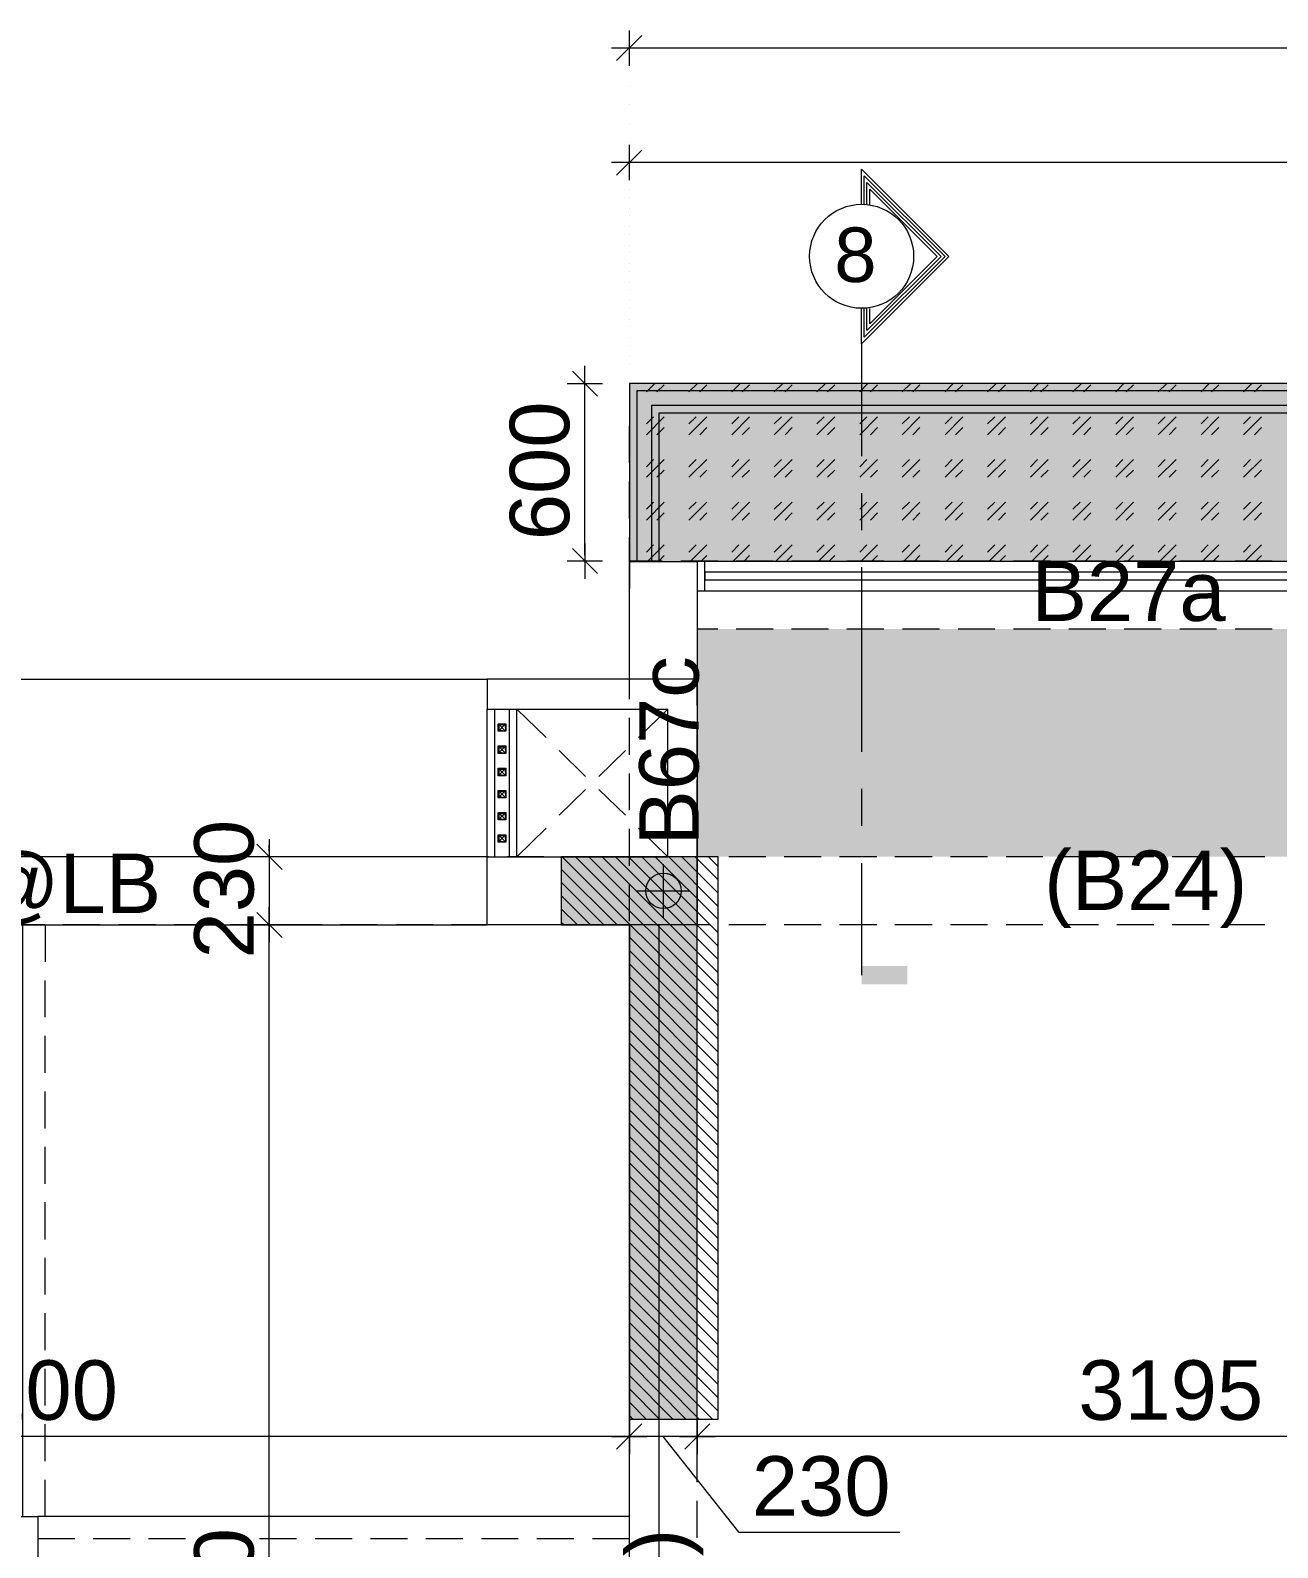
# Model space of a CAD drawing. Header units: millimetres. Extents: x -1303 to 98744, y -1303 to 90097.
# Drawn here: x 24709 to 28926, y 34957 to 40086 of the extents above; entities that cross this region are included whole.
import ezdxf

# ---------------------------------------------------------------- set-up
doc = ezdxf.new("R2010")
doc.units = ezdxf.units.MM
doc.layers.add('PDF_Geometry', color=7, linetype='Continuous')
doc.layers.add('PDF_Text', color=7, linetype='Continuous')
doc.layers.add('PDF_Solid Fills', color=192, linetype='Continuous', true_color=0xc2c0c0c0)
doc.styles.add('PDF ArialMT', font='arial.ttf')
doc.styles.get("Standard").update_dxf_attribs({"font": 'arial.ttf'})

msp = doc.modelspace()

# ---------------------------------------------------------------- hatches: boundary and pattern name
at = {"layer": 'PDF_Solid Fills', "true_color": 0x0000b2}
h = msp.add_hatch(color=254, dxfattribs=at)
h.paths.add_polyline_path([(75224.26012, 16872.72168), (74624.31541, 16872.72168), (74624.31541, 25187.75188), (75224.26012, 25187.75188)], flags=0)
h.paths.add_polyline_path([(74624.31541, 38292.73421), (74624.31541, 29377.68079), (75224.26012, 29377.68079), (75224.26012, 38892.67479), (59994.31175, 38892.67479), (59994.31175, 38292.73421)], flags=0)
h.paths.add_polyline_path([(26734.27358, 38892.67479), (26734.27358, 38292.73421), (55894.25843, 38292.73421), (55894.25843, 38892.67479)], flags=0)
at = {"layer": 'PDF_Solid Fills'}
msp.add_hatch(color=256, dxfattribs=at).paths.add_polyline_path([(26734.27358, 35392.73147), (26964.2984, 35392.73147), (26964.2984, 37292.74923), (26504.25084, 37292.74923), (26504.25084, 37062.72855), (26734.27358, 37062.72855)])

# ---------------------------------------------------------------- linework, layer by layer
at = {"layer": 'PDF_Geometry', "color": 222, "lineweight": 0, "true_color": 0xb8008a}
for points in [[(26776.58839, 40068.51832), (26691.11372, 39983.8887)], [(26734.27358, 39966.11564), (26734.27358, 40086.29137)], [(26793.51432, 40026.20351), (26674.18779, 40026.20351)], [(75204.2019, 40026.20351), (26753.73881, 40026.20351)], [(26734.27358, 39579.36073), (26734.27358, 39699.53232)], [(26776.58839, 39681.75928), (26691.11372, 39597.12965)], [(26793.51432, 39639.44447), (26674.18779, 39639.44447)], [(55873.94815, 39639.44447), (26753.73881, 39639.44447)], [(26625.94932, 38849.8517), (26541.31969, 38934.48133)], [(26583.63451, 38832.07865), (26583.63451, 38952.25438)], [(26523.54664, 38892.16652), (26643.7203, 38892.16652)], [(26583.63451, 38312.45358), (26583.63451, 38872.70335)], [(26541.31969, 38334.45811), (26625.94932, 38249.82848)], [(26583.63451, 38352.23115), (26583.63451, 38232.05543)], [(26643.7203, 38292.1433), (26523.54664, 38292.1433)]]:
    msp.add_lwpolyline(points, dxfattribs=at)
at = {"layer": 'PDF_Geometry', "lineweight": 0}
for points in [[(26734.27358, 40026.20351), (26734.27358, 40026.20351)], [(26734.27358, 39959.34693), (26734.27358, 39959.34693)], [(26734.27358, 39896.72183), (26734.27358, 39896.72183)], [(26734.27358, 39834.09261), (26734.27358, 39834.09261)], [(26734.27358, 39771.4675), (26734.27358, 39771.4675)], [(26734.27358, 39708.84241), (26734.27358, 39708.84241)], [(26734.27358, 39646.21732), (26734.27358, 39646.21732)], [(26734.27358, 39639.44447), (26734.27358, 39639.44447)], [(26734.27358, 39584.43521), (26734.27358, 39584.43521)], [(26734.27358, 39547.19899), (26734.27358, 39547.19899)], [(26734.27358, 39521.81011), (26734.27358, 39521.81011)], [(26734.27358, 39484.5739), (26734.27358, 39484.5739)], [(26734.27358, 39459.18501), (26734.27358, 39459.18501)], [(26734.27358, 39421.94881), (26734.27358, 39421.94881)], [(26734.27358, 39396.55992), (26734.27358, 39396.55992)], [(26734.27358, 39360.1667), (26734.27358, 39360.1667)], [(26734.27358, 39333.93482), (26734.27358, 39333.93482)], [(26734.27358, 39297.5416), (26734.27358, 39297.5416)], [(26734.27358, 39271.30559), (26734.27358, 39271.30559)], [(26734.27358, 39234.9165), (26734.27358, 39234.9165)], [(26734.27358, 39208.68049), (26734.27358, 39208.68049)], [(26734.27358, 39172.29141), (26734.27358, 39172.29141)], [(26734.27358, 39146.90252), (26734.27358, 39146.90252)], [(26734.27358, 39109.66631), (26734.27358, 39109.66631)], [(26734.27358, 39084.27742), (26734.27358, 39084.27742)], [(26734.27358, 39047.03708), (26734.27358, 39047.03708)], [(26734.27358, 39021.64819), (26734.27358, 39021.64819)], [(26734.27358, 38984.41198), (26734.27358, 38984.41198)], [(26734.27358, 38959.02309), (26734.27358, 38959.02309)], [(26583.63451, 38892.16652), (26583.63451, 38892.16652)], [(26658.95404, 38892.16652), (26658.95404, 38892.16652)], [(26845.13922, 38892.16652), (26734.27358, 38892.16652), (26734.27358, 38810.92125)], [(26734.27358, 38892.16652), (26734.27358, 38892.16652)], [(26734.27358, 38892.16652), (26734.27358, 38892.16652)], [(26734.27358, 38892.16652), (26734.27358, 38892.16652)], [(26791.82214, 38864.24039), (26819.75033, 38892.16652)], [(26827.36617, 38864.24039), (26851.91001, 38887.93504)], [(27033.01658, 38892.16652), (26907.76432, 38892.16652)], [(26935.69251, 38864.24039), (26964.46782, 38892.16652)], [(26972.08366, 38864.24039), (26995.78037, 38887.93504)], [(27080.41, 38864.24039), (27108.33819, 38892.16652)], [(27220.04888, 38892.16652), (27094.79662, 38892.16652)], [(27115.95403, 38864.24039), (27140.49579, 38887.93504)], [(27224.28036, 38864.24039), (27253.05361, 38892.16652)], [(27260.67152, 38864.24039), (27284.36615, 38887.93504)], [(27407.92624, 38892.16652), (27282.67397, 38892.16652)], [(27368.15073, 38864.24039), (27396.92397, 38892.16652)], [(27404.54188, 38864.24039), (27429.08364, 38887.93504)], [(27594.95854, 38892.16652), (27469.70628, 38892.16652)], [(27512.86614, 38864.24039), (27540.79433, 38892.16652)], [(27549.2573, 38864.24039), (27572.95401, 38887.93504)], [(27656.73651, 38864.24039), (27685.51182, 38892.16652)], [(27782.83589, 38892.16652), (27657.58363, 38892.16652)], [(27693.12766, 38864.24039), (27716.82437, 38887.93504)], [(27801.454, 38864.24039), (27829.38219, 38892.16652)], [(27836.99803, 38864.24039), (27861.54186, 38887.93504)], [(27969.86612, 38892.16652), (27845.46099, 38892.16652)], [(27945.32436, 38864.24039), (27974.09761, 38892.16652)], [(27981.71552, 38864.24039), (28005.41223, 38887.93504)], [(28157.74555, 38892.16652), (28032.49329, 38892.16652)], [(28090.04185, 38864.24039), (28117.96797, 38892.16652)], [(28125.58588, 38864.24039), (28150.12764, 38887.93504)], [(28344.77578, 38892.16652), (28220.37065, 38892.16652)], [(28233.91222, 38864.24039), (28262.68546, 38892.16652)], [(28270.3013, 38864.24039), (28293.99801, 38887.93504)], [(28378.62763, 38864.24039), (28406.55583, 38892.16652)], [(28532.65314, 38892.16652), (28407.40295, 38892.16652)], [(28414.17166, 38864.24039), (28438.7155, 38887.93504)], [(28522.498, 38864.24039), (28551.27332, 38892.16652)], [(28558.88915, 38864.24039), (28582.58586, 38887.93504)], [(28719.68544, 38892.16652), (28595.28031, 38892.16652)], [(28667.21549, 38864.24039), (28695.14368, 38892.16652)], [(28702.75952, 38864.24039), (28727.30128, 38887.93504)], [(28907.5628, 38892.16652), (28782.31054, 38892.16652)], [(28811.08585, 38864.24039), (28839.01405, 38892.16652)], [(28847.47701, 38864.24039), (28871.17164, 38887.93504)], [(26791.82214, 38719.52291), (26851.91001, 38779.61076)], [(26791.82214, 38755.91199), (26815.51885, 38779.61076)], [(26935.69251, 38719.52291), (26995.78037, 38779.61076)], [(26935.69251, 38755.91199), (26960.23634, 38779.61076)], [(27080.41, 38719.52291), (27140.49579, 38779.61076)], [(27080.41, 38755.91199), (27104.10671, 38779.61076)], [(27224.28036, 38719.52291), (27284.36615, 38779.61076)], [(27224.28036, 38755.91199), (27247.97707, 38779.61076)], [(27368.15073, 38719.52291), (27429.08364, 38779.61076)], [(27368.15073, 38755.91199), (27392.69249, 38779.61076)], [(27512.86614, 38719.52291), (27572.95401, 38779.61076)], [(27512.86614, 38755.91199), (27536.56285, 38779.61076)], [(27656.73651, 38719.52291), (27716.82437, 38779.61076)], [(27656.73651, 38755.91199), (27681.28034, 38779.61076)], [(27801.454, 38719.52291), (27861.54186, 38779.61076)], [(27801.454, 38755.91199), (27825.15071, 38779.61076)], [(27945.32436, 38719.52291), (28005.41223, 38779.61076)], [(27945.32436, 38755.91199), (27969.86612, 38779.61076)], [(28090.04185, 38719.52291), (28150.12764, 38779.61076)], [(28090.04185, 38755.91199), (28113.73649, 38779.61076)], [(28233.91222, 38719.52291), (28293.99801, 38779.61076)], [(28233.91222, 38755.91199), (28258.45398, 38779.61076)], [(28378.62763, 38719.52291), (28438.7155, 38779.61076)], [(28378.62763, 38755.91199), (28402.32434, 38779.61076)], [(28522.498, 38719.52291), (28582.58586, 38779.61076)], [(28522.498, 38755.91199), (28546.19471, 38779.61076)], [(28667.21549, 38719.52291), (28727.30128, 38779.61076)], [(28667.21549, 38755.91199), (28690.9122, 38779.61076)], [(28811.08585, 38719.52291), (28871.17164, 38779.61076)], [(28811.08585, 38755.91199), (28834.78256, 38779.61076)], [(26734.27358, 38623.88895), (26734.27358, 38748.29615)], [(26827.36617, 38719.52291), (26851.91001, 38744.06467)], [(26972.08366, 38719.52291), (26995.78037, 38744.06467)], [(27115.95403, 38719.52291), (27140.49579, 38744.06467)], [(27260.67152, 38719.52291), (27284.36615, 38744.06467)], [(27404.54188, 38719.52291), (27429.08364, 38744.06467)], [(27549.2573, 38719.52291), (27572.95401, 38744.06467)], [(27693.12766, 38719.52291), (27716.82437, 38744.06467)], [(27836.99803, 38719.52291), (27861.54186, 38744.06467)], [(27981.71552, 38719.52291), (28005.41223, 38744.06467)], [(28125.58588, 38719.52291), (28150.12764, 38744.06467)], [(28270.3013, 38719.52291), (28293.99801, 38744.06467)], [(28414.17166, 38719.52291), (28438.7155, 38744.06467)], [(28558.88915, 38719.52291), (28582.58586, 38744.06467)], [(28702.75952, 38719.52291), (28727.30128, 38744.06467)], [(28847.47701, 38719.52291), (28871.17164, 38744.06467)], [(26791.82214, 38575.65254), (26851.91001, 38635.7404)], [(26791.82214, 38611.19451), (26815.51885, 38635.7404)], [(26935.69251, 38575.65254), (26995.78037, 38635.7404)], [(26935.69251, 38611.19451), (26960.23634, 38635.7404)], [(27080.41, 38575.65254), (27140.49579, 38635.7404)], [(27080.41, 38611.19451), (27104.10671, 38635.7404)], [(27224.28036, 38575.65254), (27284.36615, 38635.7404)], [(27224.28036, 38611.19451), (27247.97707, 38635.7404)], [(27368.15073, 38575.65254), (27429.08364, 38635.7404)], [(27368.15073, 38611.19451), (27392.69249, 38635.7404)], [(27512.86614, 38575.65254), (27572.95401, 38635.7404)], [(27512.86614, 38611.19451), (27536.56285, 38635.7404)], [(27656.73651, 38575.65254), (27716.82437, 38635.7404)], [(27656.73651, 38611.19451), (27681.28034, 38635.7404)], [(27801.454, 38575.65254), (27861.54186, 38635.7404)], [(27801.454, 38611.19451), (27825.15071, 38635.7404)], [(27945.32436, 38575.65254), (28005.41223, 38635.7404)], [(27945.32436, 38611.19451), (27969.86612, 38635.7404)], [(28090.04185, 38575.65254), (28150.12764, 38635.7404)], [(28090.04185, 38611.19451), (28113.73649, 38635.7404)], [(28233.91222, 38575.65254), (28293.99801, 38635.7404)], [(28233.91222, 38611.19451), (28258.45398, 38635.7404)], [(28378.62763, 38575.65254), (28438.7155, 38635.7404)], [(28378.62763, 38611.19451), (28402.32434, 38635.7404)], [(28522.498, 38575.65254), (28582.58586, 38635.7404)], [(28522.498, 38611.19451), (28546.19471, 38635.7404)], [(28667.21549, 38575.65254), (28727.30128, 38635.7404)], [(28667.21549, 38611.19451), (28690.9122, 38635.7404)], [(28811.08585, 38575.65254), (28871.17164, 38635.7404)], [(28811.08585, 38611.19451), (28834.78256, 38635.7404)], [(26827.36617, 38575.65254), (26851.91001, 38599.34718)], [(26972.08366, 38575.65254), (26995.78037, 38599.34718)], [(27115.95403, 38575.65254), (27140.49579, 38599.34718)], [(27260.67152, 38575.65254), (27284.36615, 38599.34718)], [(27404.54188, 38575.65254), (27429.08364, 38599.34718)], [(27549.2573, 38575.65254), (27572.95401, 38599.34718)], [(27693.12766, 38575.65254), (27716.82437, 38599.34718)], [(27836.99803, 38575.65254), (27861.54186, 38599.34718)], [(27981.71552, 38575.65254), (28005.41223, 38599.34718)], [(28125.58588, 38575.65254), (28150.12764, 38599.34718)], [(28270.3013, 38575.65254), (28293.99801, 38599.34718)], [(28414.17166, 38575.65254), (28438.7155, 38599.34718)], [(28558.88915, 38575.65254), (28582.58586, 38599.34718)], [(28702.75952, 38575.65254), (28727.30128, 38599.34718)], [(28847.47701, 38575.65254), (28871.17164, 38599.34718)], [(26734.27358, 38436.01366), (26734.27358, 38561.26385)], [(26791.82214, 38430.93505), (26851.91001, 38491.02292)], [(26791.82214, 38467.32414), (26815.51885, 38491.02292)], [(26935.69251, 38430.93505), (26995.78037, 38491.02292)], [(26935.69251, 38467.32414), (26960.23634, 38491.02292)], [(27080.41, 38430.93505), (27140.49579, 38491.02292)], [(27080.41, 38467.32414), (27104.10671, 38491.02292)], [(27224.28036, 38430.93505), (27284.36615, 38491.02292)], [(27224.28036, 38467.32414), (27247.97707, 38491.02292)], [(27368.15073, 38430.93505), (27429.08364, 38491.02292)], [(27368.15073, 38467.32414), (27392.69249, 38491.02292)], [(27512.86614, 38430.93505), (27572.95401, 38491.02292)], [(27512.86614, 38467.32414), (27536.56285, 38491.02292)], [(27656.73651, 38430.93505), (27716.82437, 38491.02292)], [(27656.73651, 38467.32414), (27681.28034, 38491.02292)], [(27801.454, 38430.93505), (27861.54186, 38491.02292)], [(27801.454, 38467.32414), (27825.15071, 38491.02292)], [(27945.32436, 38430.93505), (28005.41223, 38491.02292)], [(27945.32436, 38467.32414), (27969.86612, 38491.02292)], [(28090.04185, 38430.93505), (28150.12764, 38491.02292)], [(28090.04185, 38467.32414), (28113.73649, 38491.02292)], [(28233.91222, 38430.93505), (28293.99801, 38491.02292)], [(28233.91222, 38467.32414), (28258.45398, 38491.02292)], [(28378.62763, 38430.93505), (28438.7155, 38491.02292)], [(28378.62763, 38467.32414), (28402.32434, 38491.02292)], [(28522.498, 38430.93505), (28582.58586, 38491.02292)], [(28522.498, 38467.32414), (28546.19471, 38491.02292)], [(28667.21549, 38430.93505), (28727.30128, 38491.02292)], [(28667.21549, 38467.32414), (28690.9122, 38491.02292)], [(28811.08585, 38430.93505), (28871.17164, 38491.02292)], [(28811.08585, 38467.32414), (28834.78256, 38491.02292)], [(26827.36617, 38430.93505), (26851.91001, 38455.47682)], [(26972.08366, 38430.93505), (26995.78037, 38455.47682)], [(27115.95403, 38430.93505), (27140.49579, 38455.47682)], [(27260.67152, 38430.93505), (27284.36615, 38455.47682)], [(27404.54188, 38430.93505), (27429.08364, 38455.47682)], [(27549.2573, 38430.93505), (27572.95401, 38455.47682)], [(27693.12766, 38430.93505), (27716.82437, 38455.47682)], [(27836.99803, 38430.93505), (27861.54186, 38455.47682)], [(27981.71552, 38430.93505), (28005.41223, 38455.47682)], [(28125.58588, 38430.93505), (28150.12764, 38455.47682)], [(28270.3013, 38430.93505), (28293.99801, 38455.47682)], [(28414.17166, 38430.93505), (28438.7155, 38455.47682)], [(28558.88915, 38430.93505), (28582.58586, 38455.47682)], [(28702.75952, 38430.93505), (28727.30128, 38455.47682)], [(28847.47701, 38430.93505), (28871.17164, 38455.47682)], [(26734.27358, 38292.1433), (26734.27358, 38373.38856)], [(26791.82214, 38322.61078), (26815.51885, 38347.15255)], [(26796.90075, 38292.1433), (26851.91001, 38347.15255)], [(26935.69251, 38322.61078), (26960.23634, 38347.15255)], [(26940.77111, 38292.1433), (26995.78037, 38347.15255)], [(27080.41, 38322.61078), (27104.10671, 38347.15255)], [(27085.48653, 38292.1433), (27140.49579, 38347.15255)], [(27224.28036, 38322.61078), (27247.97707, 38347.15255)], [(27229.3569, 38292.1433), (27284.36615, 38347.15255)], [(27368.15073, 38322.61078), (27392.69249, 38347.15255)], [(27374.07439, 38292.1433), (27429.08364, 38347.15255)], [(27512.86614, 38322.61078), (27536.56285, 38347.15255)], [(27517.94475, 38292.1433), (27572.95401, 38347.15255)], [(27656.73651, 38322.61078), (27681.28034, 38347.15255)], [(27662.66224, 38292.1433), (27716.82437, 38347.15255)], [(27801.454, 38322.61078), (27825.15071, 38347.15255)], [(27806.5326, 38292.1433), (27861.54186, 38347.15255)], [(27945.32436, 38322.61078), (27969.86612, 38347.15255)], [(27951.24802, 38292.1433), (28005.41223, 38347.15255)], [(28090.04185, 38322.61078), (28113.73649, 38347.15255)], [(28095.11839, 38292.1433), (28150.12764, 38347.15255)], [(28233.91222, 38322.61078), (28258.45398, 38347.15255)], [(28238.98875, 38292.1433), (28293.99801, 38347.15255)], [(28378.62763, 38322.61078), (28402.32434, 38347.15255)], [(28383.70624, 38292.1433), (28438.7155, 38347.15255)], [(28522.498, 38322.61078), (28546.19471, 38347.15255)], [(28527.57661, 38292.1433), (28582.58586, 38347.15255)], [(28667.21549, 38322.61078), (28690.9122, 38347.15255)], [(28672.29202, 38292.1433), (28727.30128, 38347.15255)], [(28811.08585, 38322.61078), (28834.78256, 38347.15255)], [(28816.16239, 38292.1433), (28871.17164, 38347.15255)], [(26583.63451, 38292.1433), (26583.63451, 38292.1433)], [(26658.95404, 38292.1433), (26658.95404, 38292.1433)], [(26734.27358, 38292.1433), (26734.27358, 38292.1433)], [(26833.2919, 38292.1433), (26851.91001, 38310.75933)], [(26977.16227, 38292.1433), (26995.78037, 38310.75933)], [(27121.87768, 38292.1433), (27140.49579, 38310.75933)], [(27265.74805, 38292.1433), (27284.36615, 38310.75933)], [(27409.61841, 38292.1433), (27429.08364, 38310.75933)], [(27554.3359, 38292.1433), (27572.95401, 38310.75933)], [(27698.20627, 38292.1433), (27716.82437, 38310.75933)], [(27842.92169, 38292.1433), (27861.54186, 38310.75933)], [(27986.79205, 38292.1433), (28005.41223, 38310.75933)], [(28131.50954, 38292.1433), (28150.12764, 38310.75933)], [(28275.3799, 38292.1433), (28293.99801, 38310.75933)], [(28420.0974, 38292.1433), (28438.7155, 38310.75933)], [(28563.96776, 38292.1433), (28582.58586, 38310.75933)], [(28707.83812, 38292.1433), (28727.30128, 38310.75933)], [(28852.55354, 38292.1433), (28871.17164, 38310.75933)], [(25516.45409, 37292.66658), (25516.45409, 37292.66658)], [(25604.46807, 37292.66658), (25604.46807, 37292.66658)], [(25666.24811, 37292.66658), (25666.24811, 37292.66658)], [(25728.87528, 37292.66658), (25728.87528, 37292.66658)], [(25791.50037, 37292.66658), (25791.50037, 37292.66658)], [(25854.12547, 37292.66658), (25854.12547, 37292.66658)], [(25916.75264, 37292.66658), (25916.75264, 37292.66658)], [(25979.37773, 37292.66658), (25979.37773, 37292.66658)], [(26042.0049, 37292.66658), (26042.0049, 37292.66658)], [(26103.78287, 37292.66658), (26103.78287, 37292.66658)], [(26166.41003, 37292.66658), (26166.41003, 37292.66658)], [(26229.03513, 37292.66658), (26229.03513, 37292.66658)], [(26291.6623, 37292.66658), (26291.6623, 37292.66658)], [(26354.28739, 37292.66658), (26354.28739, 37292.66658)], [(26416.91248, 37292.66658), (26416.91248, 37292.66658)], [(26504.08141, 37292.66658), (26504.08141, 37292.66658)], [(26507.46784, 37292.66658), (27033.8637, 36766.26866)], [(26552.31989, 37292.66658), (27033.8637, 36811.12484)], [(26597.174, 37292.66658), (27033.8637, 36855.97688)], [(26642.02812, 37292.66658), (27033.8637, 36900.83306)], [(26686.88224, 37292.66658), (27033.8637, 36945.68511)], [(26731.73635, 37292.66658), (27033.8637, 36990.53716)], [(26776.58839, 37292.66658), (27033.8637, 37035.39335)], [(26821.44251, 37292.66658), (27033.8637, 37080.24539)], [(26867.14375, 37292.66658), (27033.8637, 37125.10157)], [(26911.9958, 37292.66658), (27033.8637, 37169.95362)], [(26956.84991, 37292.66658), (27033.8637, 37214.80567)], [(27001.70403, 37292.66658), (27033.8637, 37259.66186)], [(26504.08141, 37251.19889), (26692.80589, 37062.47235)], [(26504.08141, 37206.34271), (26647.95178, 37062.47235)], [(26504.08141, 37161.49066), (26603.09766, 37062.47235)], [(26504.08141, 37116.63861), (26558.24562, 37062.47235)], [(25516.45409, 37062.47235), (25516.45409, 37062.47235)], [(25516.45409, 37062.47235), (25516.45409, 37062.47235)], [(25604.46807, 37062.47235), (25604.46807, 37062.47235)], [(25604.46807, 37062.47235), (25604.46807, 37062.47235)], [(25666.24811, 37062.47235), (25666.24811, 37062.47235)], [(25666.24811, 37062.47235), (25666.24811, 37062.47235)], [(25728.87528, 37062.47235), (25728.87528, 37062.47235)], [(25728.87528, 37062.47235), (25728.87528, 37062.47235)], [(25791.50037, 37062.47235), (25791.50037, 37062.47235)], [(25791.50037, 37062.47235), (25791.50037, 37062.47235)], [(25854.12547, 37062.47235), (25854.12547, 37062.47235)], [(25854.12547, 37062.47235), (25854.12547, 37062.47235)], [(25916.75264, 37062.47235), (25916.75264, 37062.47235)], [(25916.75264, 37062.47235), (25916.75264, 37062.47235)], [(25979.37773, 37062.47235), (25979.37773, 37062.47235)], [(25979.37773, 37062.47235), (25979.37773, 37062.47235)], [(26042.0049, 37062.47235), (26042.0049, 37062.47235)], [(26042.0049, 37062.47235), (26042.0049, 37062.47235)], [(26103.78287, 37062.47235), (26103.78287, 37062.47235)], [(26103.78287, 37062.47235), (26103.78287, 37062.47235)], [(26166.41003, 37062.47235), (26166.41003, 37062.47235)], [(26166.41003, 37062.47235), (26166.41003, 37062.47235)], [(26229.03513, 37062.47235), (26229.03513, 37062.47235)], [(26229.03513, 37062.47235), (26229.03513, 37062.47235)], [(26291.6623, 37062.47235), (26291.6623, 37062.47235)], [(26291.6623, 37062.47235), (26291.6623, 37062.47235)], [(26354.28739, 37062.47235), (26354.28739, 37062.47235)], [(26354.28739, 37062.47235), (26354.28739, 37062.47235)], [(26416.91248, 37062.47235), (26416.91248, 37062.47235)], [(26416.91248, 37062.47235), (26416.91248, 37062.47235)], [(26504.08141, 37071.78243), (26513.3915, 37062.47235)], [(26504.08141, 37062.47235), (26504.08141, 37062.47235)], [(26504.08141, 37062.47235), (26504.08141, 37062.47235)], [(26734.27358, 37021.00465), (27033.8637, 36721.4166)], [(26734.27358, 36976.15261), (27033.8637, 36676.56455)], [(26734.27358, 36931.29643), (27033.8637, 36631.70837)], [(26734.27358, 36886.44437), (27033.8637, 36586.0092)], [(26734.27358, 36841.59232), (27033.8637, 36541.15715)], [(26734.27358, 36796.73614), (27033.8637, 36496.30097)], [(26734.27358, 36751.8841), (27033.8637, 36451.44893)], [(26734.27358, 36707.02792), (27033.8637, 36406.59274)], [(26734.27358, 36662.17587), (27033.8637, 36361.74069)], [(26734.27358, 36617.32381), (27033.8637, 36316.88864)], [(26734.27358, 36572.46763), (27033.8637, 36272.03246)], [(26734.27358, 36526.76846), (27033.8637, 36227.18042)], [(26734.27358, 36481.91641), (27033.8637, 36182.32423)], [(26734.27358, 36437.06023), (27033.8637, 36137.47218)], [(26734.27358, 36392.20819), (27033.8637, 36092.62013)], [(26734.27358, 36347.35201), (27033.8637, 36047.76395)], [(26734.27358, 36302.49995), (27033.8637, 36002.91191)], [(26734.27358, 36257.6479), (27033.8637, 35958.05572)], [(26734.27358, 36212.79172), (27033.8637, 35913.20367)], [(26734.27358, 36167.93968), (27033.8637, 35868.35162)], [(26734.27358, 36123.0835), (27033.8637, 35822.64832)], [(26734.27358, 36078.23144), (27033.8637, 35777.79627)], [(26734.27358, 36033.37939), (27033.8637, 35732.94422)], [(26734.27358, 35988.52321), (27033.8637, 35688.08804)], [(26734.27358, 35943.67117), (27033.8637, 35643.23599)], [(26734.27358, 35898.81499), (27033.8637, 35598.37981)], [(26734.27358, 35853.96293), (27033.8637, 35553.52776)], [(26734.27358, 35809.11088), (27033.8637, 35508.67571)], [(26734.27358, 35764.2547), (27033.8637, 35463.81953)], [(26734.27358, 35718.55553), (27033.8637, 35418.96749)], [(26734.27358, 35673.70348), (27015.2456, 35391.88435)], [(26734.27358, 35628.8473), (26970.39148, 35391.88435)], [(26734.27358, 35583.99526), (26925.53737, 35391.88435)], [(26734.27358, 35539.13907), (26880.68325, 35391.88435)], [(26734.27358, 35494.28702), (26835.82913, 35391.88435)], [(26734.27358, 35449.43497), (26790.97709, 35391.88435)], [(26734.27358, 35404.57879), (26746.12297, 35391.88435)]]:
    msp.add_lwpolyline(points, dxfattribs=at)
at = {"layer": 'PDF_Geometry', "color": 1, "lineweight": 0}
for points in [[(27518.79188, 39498.11547), (27518.79188, 39617.44406), (27814.14844, 39322.08337), (27518.79188, 39026.72679), (27518.79188, 39146.0554)], [(27528.09989, 39498.11547), (27528.09989, 39594.59241), (27801.454, 39322.08337), (27528.09989, 39049.57845), (27528.09989, 39146.0554)], [(27537.40998, 39498.11547), (27537.40998, 39571.74077), (27787.91243, 39322.08337), (27537.40998, 39071.58297), (27537.40998, 39146.0554)], [(27547.56512, 39498.11547), (27547.56512, 39549.74036), (27774.37293, 39322.08337), (27547.56512, 39094.43049), (27547.56512, 39146.0554)], [(27518.79188, 39026.72679), (27518.79188, 38646.7406)], [(27518.79188, 38521.4904), (27518.79188, 38397.0832)], [(27518.79188, 38271.83301), (27518.79188, 37647.26389)], [(27518.79188, 37522.0137), (27518.79188, 37396.75937)], [(27518.79188, 37271.50917), (27518.79188, 36892.3701)]]:
    msp.add_lwpolyline(points, dxfattribs=at)
at = {"layer": 'PDF_Geometry', "color": 9, "lineweight": 0, "true_color": 0xc0c0c0}
for points in [[(55894.25843, 38292.1433), (55894.25843, 38892.16652), (26734.27358, 38892.16652), (26734.27358, 38291.29617)], [(55868.86954, 38292.1433), (55868.86954, 38867.62475), (26758.81742, 38867.62475), (26758.81742, 38291.29617)], [(55818.93889, 38292.1433), (55818.93889, 38817.6941), (26808.74807, 38817.6941), (26808.74807, 38291.29617)], [(55793.55, 38292.1433), (55793.55, 38792.30521), (26834.13696, 38792.30521), (26834.13696, 38291.29617)], [(26734.27358, 37892.6898), (26734.27358, 38291.29617), (26963.6207, 38291.29617), (26963.6207, 37062.47235), (26253.57896, 37062.47235), (26253.57896, 37292.66658), (26863.75732, 37292.66658), (26863.75732, 37791.98138)], [(23113.81983, 37791.98138), (23113.81983, 37892.6898), (26253.57896, 37892.6898), (26253.57896, 37791.98138)], [(26963.6207, 37892.6898), (26253.57896, 37892.6898)], [(26253.57896, 37292.66658), (26253.57896, 37791.98138), (26863.75732, 37791.98138), (26764.74108, 37695.50443)], [(26278.96785, 37292.66658), (26278.96785, 37791.98138)], [(26328.8985, 37292.66658), (26328.8985, 37791.98138)], [(26452.45859, 37389.14353), (26353.44026, 37292.66658), (26353.44026, 37791.98138), (26452.45859, 37695.50443)], [(26312.8197, 37739.50936), (26294.19953, 37720.04619)], [(26312.8197, 37720.04619), (26294.19953, 37739.50936)], [(26312.8197, 37664.18981), (26294.19953, 37645.57377)], [(26312.8197, 37645.57377), (26294.19953, 37664.18981)], [(26497.31063, 37651.49537), (26586.17174, 37564.32851)], [(26720.73409, 37651.49537), (26631.02585, 37564.32851)], [(26312.8197, 37588.87027), (26294.19953, 37570.2501)], [(26312.8197, 37570.2501), (26294.19953, 37588.87027)], [(26312.8197, 37514.39785), (26294.19953, 37494.93056)], [(26312.8197, 37494.93056), (26294.19953, 37514.39785)], [(26586.17174, 37520.31945), (26497.31063, 37433.15259)], [(26631.02585, 37520.31945), (26720.73409, 37433.15259)], [(26312.8197, 37439.07418), (26294.19953, 37420.45815)], [(26312.8197, 37420.45815), (26294.19953, 37439.07418)], [(26312.8197, 37364.60176), (26294.19953, 37345.1386)], [(26312.8197, 37345.1386), (26294.19953, 37364.60176)], [(26764.74108, 37389.14353), (26863.75732, 37292.66658)], [(24683.6994, 35062.67593), (24683.6994, 37062.47235), (24759.01893, 37062.47235), (24759.01893, 36937.22215)], [(26834.13696, 37062.47235), (26834.13696, 33342.15521), (27434.16225, 33342.15521), (27434.16225, 32142.1067), (28448.87064, 32142.1067), (28448.87064, 29607.44939), (31468.45612, 29607.44939), (31468.45612, 29507.58809), (28349.00727, 29507.58809), (28349.00727, 32042.2454), (26734.27358, 32042.2454), (26734.27358, 37062.47235)], [(24759.01893, 36750.18985), (24759.01893, 36874.59706)], [(24759.01893, 36562.31456), (24759.01893, 36687.56475)], [(24759.01893, 36374.43514), (24759.01893, 36499.68533)], [(24759.01893, 36187.40283), (24759.01893, 36312.65716)], [(24759.01893, 35999.52754), (24759.01893, 36124.77774)], [(24759.01893, 35812.49525), (24759.01893, 35936.89832)], [(24759.01893, 35624.61582), (24759.01893, 35749.87014)], [(24759.01893, 35437.58352), (24759.01893, 35561.99072)], [(24759.01893, 35249.70823), (24759.01893, 35374.95842)], [(24759.01893, 35062.67593), (24759.01893, 35187.08313)], [(26734.27358, 35062.67593), (24733.63005, 35062.67593)], [(24858.88231, 34987.35639), (24733.63005, 34987.35639)], [(25046.75966, 34987.35639), (24921.5074, 34987.35639)], [(25233.79197, 34987.35639), (25108.53971, 34987.35639)], [(25421.66932, 34987.35639), (25296.41706, 34987.35639)], [(25608.69955, 34987.35639), (25483.44936, 34987.35639)], [(25796.57898, 34987.35639), (25671.32672, 34987.35639)], [(25983.60921, 34987.35639), (25859.20408, 34987.35639)], [(26171.48657, 34987.35639), (26046.23638, 34987.35639)], [(26358.51887, 34987.35639), (26234.11373, 34987.35639)], [(26546.39623, 34987.35639), (26421.14396, 34987.35639)], [(26734.27358, 34987.35639), (26609.02339, 34987.35639)]]:
    msp.add_lwpolyline(points, dxfattribs=at)
at = {"layer": 'PDF_Geometry', "color": 157, "lineweight": 0, "true_color": 0x3f5f7f}
for points in [[(26845.13922, 38292.1433), (26734.27358, 38292.1433), (26734.27358, 38199.89782)], [(27033.01658, 38292.1433), (26907.76432, 38292.1433)], [(27220.04888, 38292.1433), (27094.79662, 38292.1433)], [(27407.92624, 38292.1433), (27282.67397, 38292.1433)], [(27594.95854, 38292.1433), (27469.70628, 38292.1433)], [(27782.83589, 38292.1433), (27657.58363, 38292.1433)], [(27969.86612, 38292.1433), (27845.46099, 38292.1433)], [(28157.74555, 38292.1433), (28032.49329, 38292.1433)], [(28344.77578, 38292.1433), (28220.37065, 38292.1433)], [(28532.65314, 38292.1433), (28407.40295, 38292.1433)], [(28719.68544, 38292.1433), (28595.28031, 38292.1433)], [(28907.5628, 38292.1433), (28782.31054, 38292.1433)], [(26734.27358, 38012.0184), (26734.27358, 38137.2686)], [(27033.01658, 38061.94905), (26963.6207, 38061.94905), (26963.6207, 37990.861)], [(27220.04888, 38061.94905), (27094.79662, 38061.94905)], [(27407.92624, 38061.94905), (27282.67397, 38061.94905)], [(27594.95854, 38061.94905), (27469.70628, 38061.94905)], [(27782.83589, 38061.94905), (27657.58363, 38061.94905)], [(27969.86612, 38061.94905), (27845.46099, 38061.94905)], [(28157.74555, 38061.94905), (28032.49329, 38061.94905)], [(28344.77578, 38061.94905), (28220.37065, 38061.94905)], [(28532.65314, 38061.94905), (28407.40295, 38061.94905)], [(28719.68544, 38061.94905), (28595.28031, 38061.94905)], [(28907.5628, 38061.94905), (28782.31054, 38061.94905)], [(26734.27358, 37824.9861), (26734.27358, 37949.39331)], [(26963.6207, 37803.82869), (26963.6207, 37928.2359)], [(26734.27358, 37637.11081), (26734.27358, 37762.36101)], [(26963.6207, 37615.9534), (26963.6207, 37741.2036)], [(26734.27358, 37450.07851), (26734.27358, 37574.48159)], [(26963.6207, 37428.92111), (26963.6207, 37553.32418)], [(26734.27358, 37262.19909), (26734.27358, 37387.45341)], [(26963.6207, 37241.04168), (26963.6207, 37366.29601)], [(24757.32676, 37292.66658), (24632.92162, 37292.66658)], [(24945.20411, 37292.66658), (24819.95185, 37292.66658)], [(25132.23642, 37292.66658), (25007.82921, 37292.66658)], [(25320.11377, 37292.66658), (25194.86151, 37292.66658)], [(25507.99113, 37292.66658), (25382.73887, 37292.66658)], [(25695.02343, 37292.66658), (25569.77117, 37292.66658)], [(25882.90079, 37292.66658), (25757.64852, 37292.66658)], [(26069.93102, 37292.66658), (25945.52588, 37292.66658)], [(26257.81044, 37292.66658), (26132.55818, 37292.66658)], [(26444.84067, 37292.66658), (26320.43554, 37292.66658)], [(26632.71803, 37292.66658), (26507.46784, 37292.66658)], [(26819.75033, 37292.66658), (26695.3452, 37292.66658)], [(27007.62769, 37292.66658), (26882.37543, 37292.66658)], [(27195.50504, 37292.66658), (27070.25486, 37292.66658)], [(27382.53735, 37292.66658), (27257.28509, 37292.66658)], [(27570.4147, 37292.66658), (27445.16244, 37292.66658)], [(27757.44701, 37292.66658), (27632.19475, 37292.66658)], [(27945.32436, 37292.66658), (27820.0721, 37292.66658)], [(28132.35667, 37292.66658), (28007.94946, 37292.66658)], [(28320.23402, 37292.66658), (28194.98176, 37292.66658)], [(28507.26425, 37292.66658), (28382.85912, 37292.66658)], [(28695.14368, 37292.66658), (28569.89142, 37292.66658)], [(28883.02104, 37292.66658), (28757.76877, 37292.66658)], [(26734.27358, 37075.16679), (26734.27358, 37199.57399)], [(26963.6207, 37053.16639), (26963.6207, 37178.41659)], [(24757.32676, 37062.47235), (24632.92162, 37062.47235)], [(24945.20411, 37062.47235), (24819.95185, 37062.47235)], [(25132.23642, 37062.47235), (25007.82921, 37062.47235)], [(25320.11377, 37062.47235), (25194.86151, 37062.47235)], [(25507.99113, 37062.47235), (25382.73887, 37062.47235)], [(25695.02343, 37062.47235), (25569.77117, 37062.47235)], [(25882.90079, 37062.47235), (25757.64852, 37062.47235)], [(26069.93102, 37062.47235), (25945.52588, 37062.47235)], [(26257.81044, 37062.47235), (26132.55818, 37062.47235)], [(26444.84067, 37062.47235), (26320.43554, 37062.47235)], [(26632.71803, 37062.47235), (26507.46784, 37062.47235)], [(26819.75033, 37062.47235), (26695.3452, 37062.47235)], [(27007.62769, 37062.47235), (26882.37543, 37062.47235)], [(27195.50504, 37062.47235), (27070.25486, 37062.47235)], [(27382.53735, 37062.47235), (27257.28509, 37062.47235)], [(27570.4147, 37062.47235), (27445.16244, 37062.47235)], [(27757.44701, 37062.47235), (27632.19475, 37062.47235)], [(27945.32436, 37062.47235), (27820.0721, 37062.47235)], [(28132.35667, 37062.47235), (28007.94946, 37062.47235)], [(28320.23402, 37062.47235), (28194.98176, 37062.47235)], [(28507.26425, 37062.47235), (28382.85912, 37062.47235)], [(28695.14368, 37062.47235), (28569.89142, 37062.47235)], [(28883.02104, 37062.47235), (28757.76877, 37062.47235)], [(26734.27358, 36887.2915), (26734.27358, 37012.54169)], [(26963.6207, 36866.13409), (26963.6207, 36991.38428)], [(26734.27358, 36699.41207), (26734.27358, 36824.6664)], [(26963.6207, 36678.25466), (26963.6207, 36803.50899)], [(26734.27358, 36512.37978), (26734.27358, 36637.6341)], [(26963.6207, 36491.22237), (26963.6207, 36615.62957)], [(26734.27358, 36324.50449), (26734.27358, 36449.75467)], [(26963.6207, 36303.34708), (26963.6207, 36428.59727)], [(26734.27358, 36137.47218), (26734.27358, 36261.87938)], [(26963.6207, 36116.31478), (26963.6207, 36240.72198)], [(26734.27358, 35949.59276), (26734.27358, 36074.84709)], [(26963.6207, 35928.43536), (26963.6207, 36053.68968)], [(26734.27358, 35762.56459), (26734.27358, 35886.96766)], [(26963.6207, 35741.40718), (26963.6207, 35865.81025)], [(26734.27358, 35574.68517), (26734.27358, 35699.93536)], [(26963.6207, 35553.52776), (26963.6207, 35678.77796)], [(26734.27358, 35387.65286), (26734.27358, 35512.06007)], [(26963.6207, 35365.64834), (26963.6207, 35490.90267)], [(26734.27358, 35199.77757), (26734.27358, 35325.02777)], [(26963.6207, 35178.62017), (26963.6207, 35303.87036)], [(26734.27358, 35011.89815), (26734.27358, 35137.14835)], [(26963.6207, 34990.74075), (26963.6207, 35115.99094)]]:
    msp.add_lwpolyline(points, dxfattribs=at)
at = {"layer": 'PDF_Geometry', "color": 9, "lineweight": 0, "true_color": 0xc0c0c0}
for points in [[(26963.6207, 38191.43486), (34554.05208, 38191.43486), (34554.05208, 38291.29782), (26963.6207, 38291.29782)], [(26963.6207, 38191.43486), (26989.85588, 38191.43486), (26989.85588, 38291.29782), (26963.6207, 38291.29782)], [(26989.85671, 38228.67108), (34527.81762, 38228.67108), (34527.81762, 38254.90626), (26989.85671, 38254.90626)], [(26316.20406, 37717.50895), (26290.81517, 37717.50895), (26290.81517, 37742.05073), (26316.20406, 37742.05073), (26316.20406, 37717.50895), (26294.19953, 37720.04619), (26294.19953, 37739.50936), (26312.8197, 37739.50936)], [(26316.20406, 37642.18529), (26290.81517, 37642.18529), (26290.81517, 37667.57417), (26316.20406, 37667.57417), (26316.20406, 37642.18529), (26294.19953, 37645.57377), (26294.19953, 37664.18981), (26312.8197, 37664.18981)], [(26316.20406, 37566.86574), (26290.81517, 37566.86574), (26290.81517, 37592.25463), (26316.20406, 37592.25463), (26316.20406, 37566.86574), (26294.19953, 37570.2501), (26294.19953, 37588.87027), (26312.8197, 37588.87027)], [(26316.20406, 37492.39333), (26290.81517, 37492.39333), (26290.81517, 37516.93509), (26316.20406, 37516.93509), (26316.20406, 37492.39333), (26294.19953, 37494.93056), (26294.19953, 37514.39785), (26312.8197, 37514.39785)], [(26316.20406, 37417.07378), (26290.81517, 37417.07378), (26290.81517, 37442.46267), (26316.20406, 37442.46267), (26316.20406, 37417.07378), (26294.19953, 37420.45815), (26294.19953, 37439.07418), (26312.8197, 37439.07418)], [(26316.20406, 37342.59723), (26290.81517, 37342.59723), (26290.81517, 37367.139), (26316.20406, 37367.139), (26316.20406, 37342.59723), (26294.19953, 37345.1386), (26294.19953, 37364.60176), (26312.8197, 37364.60176)], [(23113.81983, 37062.47235), (26253.57896, 37062.47235), (26253.57896, 37292.66494), (23113.81983, 37292.66494)], [(24733.63005, 35062.67593), (24733.63005, 32662.5789), (24633.76667, 32662.5789), (24633.76667, 35062.67593)]]:
    msp.add_lwpolyline(points, close=True, dxfattribs=at)
at = {"layer": 'PDF_Geometry', "color": 122, "lineweight": 0, "true_color": 0x00b88a}
for points in [[(25516.45409, 37351.90732), (25516.45409, 37232.57872)], [(25576.54195, 37292.66658), (25457.21335, 37292.66658)], [(25474.13928, 37334.98139), (25559.61603, 37249.50464)], [(25516.45409, 37312.12974), (25516.45409, 37332.44416)], [(25516.45409, 37292.66658), (25516.45409, 37062.47235)], [(25516.45409, 32382.45608), (25516.45409, 32362.14373), (25516.45409, 37042.16206), (25516.45409, 37022.6989)], [(26713.9633, 35332.64361), (22653.43342, 35332.64361), (22673.74577, 35332.64361)], [(26944.15547, 35332.64361), (26753.73881, 35332.64361)], [(27649.12067, 35008.5138), (27104.95176, 35008.5138), (26848.52358, 35332.64361)], [(30138.92386, 35332.64361), (26983.93098, 35332.64361)]]:
    msp.add_lwpolyline(points, dxfattribs=at)
at = {"layer": 'PDF_Geometry', "color": 5, "lineweight": 0}
for points in [[(26734.27358, 35391.88435), (27033.8637, 35391.88435), (27033.8637, 37292.66658), (26504.08141, 37292.66658), (26504.08141, 37062.47235), (26734.27358, 37062.47235)], [(26734.27358, 35391.88435), (26963.6207, 35391.88435), (26963.6207, 37292.66658), (26504.08141, 37292.66658), (26504.08141, 37062.47235), (26734.27358, 37062.47235)]]:
    msp.add_lwpolyline(points, close=True, dxfattribs=at)
at = {"layer": 'PDF_Geometry', "color": 20, "lineweight": 0, "true_color": 0xff4405}
for points in [[(26848.52358, 37267.27769), (26848.52358, 37087.01824)], [(26758.81742, 37177.56946), (26939.07894, 37177.56946)]]:
    msp.add_lwpolyline(points, dxfattribs=at)
at = {"layer": 'PDF_Geometry', "color": 122, "lineweight": 0, "true_color": 0x00b88a}
for points in [[(25474.13928, 37104.78716), (25559.61603, 37020.15753)], [(25516.45409, 37122.5602), (25516.45409, 37002.38861)], [(25576.54195, 37062.47235), (25457.21335, 37062.47235)], [(26734.27358, 35273.40287), (26734.27358, 35392.73147)], [(26963.6207, 35273.40287), (26963.6207, 35392.73147)], [(26776.58839, 35375.80555), (26691.11372, 35290.32879)], [(27005.93551, 35375.80555), (26921.30589, 35290.32879)], [(26793.51432, 35332.64361), (26674.18779, 35332.64361)], [(27023.70856, 35332.64361), (26903.53283, 35332.64361)]]:
    msp.add_lwpolyline(points, close=True, dxfattribs=at)
at = {"layer": 'PDF_Geometry', "lineweight": 0}
for points in [[(26734.27358, 35332.64361), (26734.27358, 35391.88435)], [(26963.6207, 35332.64361), (26963.6207, 35391.88435)]]:
    msp.add_lwpolyline(points, close=True, dxfattribs=at)
at = {"layer": 'PDF_Geometry', "color": 1, "lineweight": 0}
msp.add_circle((27519.48094, 39322.46871), 175.78934, dxfattribs=at)
at = {"layer": 'PDF_Geometry', "color": 20, "lineweight": 0, "true_color": 0xff4405}
msp.add_circle((26849.28221, 37177.71238), 59.99938, dxfattribs=at)
at = {"layer": 'PDF_Geometry', "color": 7, "lineweight": 0, "true_color": 0xffffff}
msp.add_circle((26849.29316, 37177.72965), 60.01032, dxfattribs=at)
at = {"layer": 'PDF_Solid Fills', "color": 254, "lineweight": 0, "true_color": 0x00007f}
msp.add_solid([(30159.32092, 37292.74923), (30159.32092, 38062.71353), (26964.2984, 37292.74923), (26964.2984, 38062.71353)], dxfattribs=at)
at = {"layer": 'PDF_Solid Fills', "color": 1, "lineweight": 0}
msp.add_solid([(27519.46751, 36861.56376), (27674.50956, 36861.56376), (27519.46751, 36923.51116), (27674.50956, 36923.51116)], dxfattribs=at)

# ---------------------------------------------------------------- texts
at = {"layer": 'PDF_Text', "insert": (27426.85598, 39326.40776), "char_height": 184.25244, "attachment_point": 4}
msp.add_mtext('8', dxfattribs=at)
at = {"layer": 'PDF_Text', "char_height": 201.084641, "attachment_point": 4, "rotation": 90, "style": 'PDF ArialMT'}
for s, insert in [('600', (26431.77343, 38363.02473)), ('230', (25364.72557, 36949.06858)), ('4720', (25364.72557, 34398.66482))]:
    msp.add_mtext(s, dxfattribs=dict(at, insert=insert))
at = {"layer": 'PDF_Text', "color": 6, "char_height": 201.084641, "attachment_point": 4, "style": 'PDF ArialMT'}
for s, insert in [('B27a', (28093.95568, 38188.92919)), ('BEAM@LB', (23726.1759, 37182.78582)), ('(B24)', (28136.69881, 37182.78582))]:
    msp.add_mtext(s, dxfattribs=dict(at, insert=insert))
at = {"layer": 'PDF_Text', "color": 6, "char_height": 201.084641, "attachment_point": 4, "rotation": 90, "style": 'PDF ArialMT'}
for s, insert in [('B67c', (26869.37446, 37330.31084)), ('(B67b)', (26853.64523, 34178.14782))]:
    msp.add_mtext(s, dxfattribs=dict(at, insert=insert))
at = {"layer": 'PDF_Text', "char_height": 201.084641, "attachment_point": 4, "style": 'PDF ArialMT'}
for s, insert in [('4100', (24379.82354, 35488.58335)), ('3195', (28252.27894, 35488.58335)), ('230', (27148.43269, 35164.44026))]:
    msp.add_mtext(s, dxfattribs=dict(at, insert=insert))

doc.saveas('drawing.dxf')
